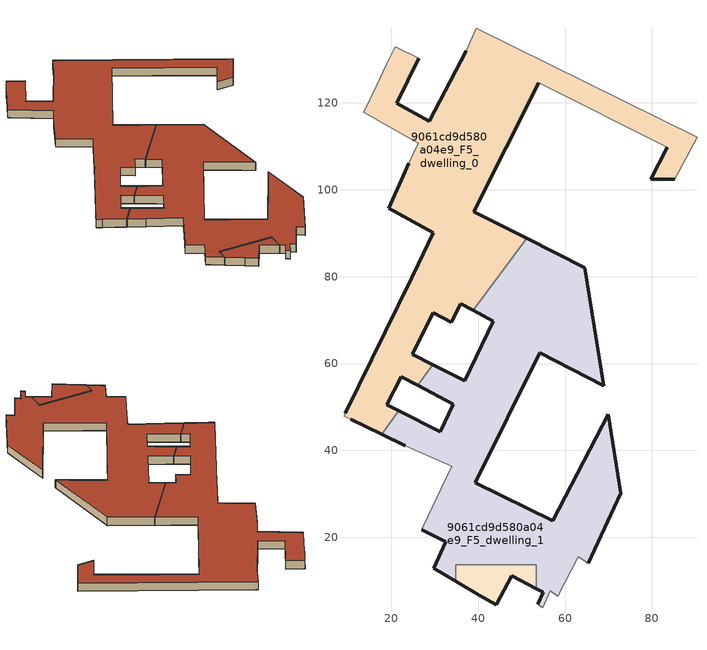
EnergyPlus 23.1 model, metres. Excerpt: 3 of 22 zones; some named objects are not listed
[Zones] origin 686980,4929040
9061cd9d580a04e9_F5_dwelling_0
 floor to 9061cd9d580a04e9_F4_dwelling_0 (EU_floor_Construction): 38.85,72.23 51.17,88.83 38.99,95.01 53.91,124.63 83.54,109.8 79.75,102.41 85.29,102.41 90.37,112.15 39.52,137.21 37.19,132 28.68,115.83 21.18,119.92 26.28,130.29 20.84,132.97 18.96,129 16.54,123.88 13.68,117.82 26.22,110.74 23.97,106.1 22.72,103.3 19.35,95.75 29.67,90.1 26.13,82.84 24.66,79.82 9.42,48.62 9.09,47.92 10.68,47.16 17.74,43.76 21.71,49.11 18.97,50.5 22.26,57.02 26.06,54.98 29.57,59.72 24.81,62.1 29.66,71.71 33.83,69.48 35.96,73.78 z15
 wall outside (EU_wall_Construction): 9.42,48.62 24.66,79.82 26.13,82.84 29.67,90.1 19.35,95.75 22.72,103.3 23.97,106.1 / 26.28,130.29 21.18,119.92 28.68,115.83 37.19,132 / 85.29,102.41 79.75,102.41 83.54,109.8 / 53.91,124.63 38.99,95.01 51.17,88.83 / 38.85,72.23 35.96,73.78 33.83,69.48 29.66,71.71 24.81,62.1 29.57,59.72 / 26.06,54.98 22.26,57.02 18.97,50.5 21.71,49.11 / 17.74,43.76 10.68,47.16 z15:18
 wall adiabatic (EU_wall_Construction): 23.97,106.1 26.22,110.74 13.68,117.82 16.54,123.88 18.96,129 20.84,132.97 26.28,130.29 / 37.19,132 39.52,137.21 90.37,112.15 85.29,102.41 / 83.54,109.8 53.91,124.63 / 10.68,47.16 9.09,47.92 9.42,48.62 z15:18
 wall to 9061cd9d580a04e9_F5_dwelling_1 (EU_wall_Construction): 51.17,88.83 38.85,72.23 / 29.57,59.72 26.06,54.98 / 21.71,49.11 17.74,43.76 z15:18
 roof outside (EU_roof_Construction): 90.37,112.15 85.29,102.41 79.75,102.41 83.54,109.8 53.91,124.63 38.99,95.01 51.17,88.83 38.85,72.23 35.96,73.78 33.83,69.48 29.66,71.71 24.81,62.1 29.57,59.72 26.06,54.98 22.26,57.02 18.97,50.5 21.71,49.11 17.74,43.76 10.68,47.16 9.09,47.92 9.42,48.62 24.66,79.82 26.13,82.84 29.67,90.1 19.35,95.75 22.72,103.3 23.97,106.1 26.22,110.74 13.68,117.82 16.54,123.88 18.96,129 20.84,132.97 26.28,130.29 21.18,119.92 28.68,115.83 37.19,132 39.52,137.21 z18
9061cd9d580a04e9_F5_dwelling_1
 floor to 9061cd9d580a04e9_F4_dwelling_1 (EU_floor_Construction): 65.29,14.05 72.87,30.1 69.94,48.32 57.21,23.82 39.27,32.55 54.18,62.49 68.88,54.91 64.5,82.07 51.17,88.83 38.85,72.23 43.46,69.77 36.88,56.07 29.57,59.72 26.06,54.98 34.25,50.6 31.22,44.31 21.71,49.11 17.74,43.76 23.23,41.13 33.87,36.35 31.48,31.26 27.32,22.52 26.97,21.77 32.49,18.93 29.76,12.91 34.81,9.92 34.81,13.72 53.4,13.72 53.4,8.18 54.99,7.37 53.7,4.58 54.9,3.78 56.63,7.66 58.27,6.47 62.97,15.54 z15
 wall outside (EU_wall_Construction): 34.81,9.92 29.76,12.91 32.49,18.93 26.97,21.77 / 23.23,41.13 17.74,43.76 / 21.71,49.11 31.22,44.31 34.25,50.6 26.06,54.98 / 29.57,59.72 36.88,56.07 43.46,69.77 38.85,72.23 / 51.17,88.83 64.5,82.07 68.88,54.91 54.18,62.49 39.27,32.55 57.21,23.82 69.94,48.32 72.87,30.1 65.29,14.05 / 53.7,4.58 54.99,7.37 53.41,8.18 z15:18
 wall adiabatic (EU_wall_Construction): 26.97,21.77 27.32,22.52 31.48,31.26 33.87,36.35 23.23,41.13 / 65.29,14.05 62.97,15.54 58.27,6.47 56.63,7.66 54.9,3.78 53.7,4.58 z15:18
 wall to 9061cd9d580a04e9_F5_circulation (EU_wall_Construction): 53.4,13.72 34.81,13.72 34.81,9.92 / 53.41,8.18 53.41,13.72 z15:18
 roof outside (EU_roof_Construction): 64.5,82.07 68.88,54.91 54.18,62.49 39.27,32.55 57.21,23.82 69.94,48.32 72.87,30.1 65.29,14.05 62.97,15.54 58.27,6.47 56.63,7.66 54.9,3.78 53.7,4.58 54.99,7.37 53.41,8.18 53.41,13.72 34.81,13.72 34.81,9.92 29.76,12.91 32.49,18.93 26.97,21.77 27.32,22.52 31.48,31.26 33.87,36.35 23.23,41.13 17.74,43.76 21.71,49.11 31.22,44.31 34.25,50.6 26.06,54.98 29.57,59.72 36.88,56.07 43.46,69.77 38.85,72.23 51.17,88.83 z18
9061cd9d580a04e9_F5_circulation
 floor to 9061cd9d580a04e9_F4_circulation (EU_floor_Construction): 53.4,8.18 53.4,13.72 34.81,13.72 34.81,9.92 40.28,6.7 44.11,4.43 47.7,11.12 z15
 wall outside (EU_wall_Construction): 53.41,8.18 47.7,11.12 44.11,4.43 40.28,6.7 34.81,9.92 z15:18
 roof outside (EU_roof_Construction): 53.41,13.72 53.41,8.18 47.7,11.12 44.11,4.43 40.28,6.7 34.81,9.92 34.81,13.72 z18
[Building]
EU S2 Campaign: North Axis=0; Terrain=City; Solar Distribution=FullExterior
[Site:Location]
Bologna: Latitude=44.5; Longitude=11.25; Time Zone=1; Elevation=37
[SizingPeriod:WeatherFileDays]
AnnualSizingPeriod: Begin Month=1; Begin Day of Month=1; End Month=12; End Day of Month=31; Day of Week for Start Day=Monday; Use Weather File Daylight Saving Period=No; Use Weather File Rain and Snow Indicators=No
[MATERIAL]
EU_InternalMass_Material: Roughness=MediumRough; Thickness=0.1; Conductivity=1; Density=1800; Specific Heat=900; Thermal Absorptance=0.9; Solar Absorptance=0.7; Visible Absorptance=0.7
[MATERIAL:NOMASS] Roughness=MediumRough; Thermal Absorptance=0.9; Solar Absorptance=0.7; Visible Absorptance=0.7
Name | Thermal Resistance
EU_wall_NoMass | 0.905828
EU_roof_NoMass | 0.37593
EU_floor_NoMass | 0.67114
[CONSTRUCTION]
EU_wall_Construction: EU_wall_NoMass
EU_roof_Construction: EU_roof_NoMass
EU_floor_Construction: EU_floor_NoMass
EU_InternalMass_Construction: EU_InternalMass_Material
[ZONE] Type=1; Multiplier=1; Ceiling Height=autocalculate; Floor Area=autocalculate; Part of Total Floor Area=Yes
Name | Volume
9061cd9d580a04e9_F5_dwelling_0 | 5652.69
9061cd9d580a04e9_F5_dwelling_1 | 5639.19
9061cd9d580a04e9_F5_circulation | 316.437
[INTERNALMASS] Construction=EU_InternalMass_Construction; Surface Area=2620.53
Name | Zone or ZoneList
9061cd9d580a04e9_F5_dwelling_0_EU_InternalMass | 9061cd9d580a04e9_F5_dwelling_0
9061cd9d580a04e9_F5_dwelling_1_EU_InternalMass | 9061cd9d580a04e9_F5_dwelling_1
[OTHEREQUIPMENT] Fuel Type=Electricity; Design Level Calculation Method=Watts/Area; Power per Zone Floor Area=1; Fraction Latent=0; Fraction Radiant=0; Fraction Lost=0; Carbon Dioxide Generation Rate=0; EndUse Subcategory=EU_Step8_InternalGains
Name | Zone or ZoneList or Space or SpaceList | Schedule
EU_Step8_InternalGain_9061cd9d580a04e9_F5_dwelling_0_f000 | 9061cd9d580a04e9_F5_dwelling_0 | EU_Step8_GainSchedule_9061cd9d580a04e9_F5_dwelling_0_f000
EU_Step8_InternalGain_9061cd9d580a04e9_F5_dwelling_1_f000 | 9061cd9d580a04e9_F5_dwelling_1 | EU_Step8_GainSchedule_9061cd9d580a04e9_F5_dwelling_1_f000
[ZONEINFILTRATION:DESIGNFLOWRATE]
EU_Circulation_Infiltration_9061cd9d580a04e9_F5_circulation: Zone or ZoneList or Space or SpaceList=9061cd9d580a04e9_F5_circulation; Schedule=EU_AlwaysOn; Design Flow Rate Calculation Method=Flow/Area; Flow Rate per Floor Area=0.0005; Constant Term Coefficient=1; Temperature Term Coefficient=0; Velocity Term Coefficient=0; Velocity Squared Term Coefficient=0
[ZONEVENTILATION:DESIGNFLOWRATE] Schedule=EU_AlwaysOn; Design Flow Rate Calculation Method=AirChanges/Hour; Air Changes per Hour=0.73129; Ventilation Type=Natural; Fan Pressure Rise=0; Fan Total Efficiency=1; Constant Term Coefficient=1; Temperature Term Coefficient=0; Velocity Term Coefficient=0; Velocity Squared Term Coefficient=0; Minimum Indoor Temperature=-100; Maximum Indoor Temperature=100; Delta Temperature=-100; Minimum Outdoor Temperature=-100; Maximum Outdoor Temperature=100; Maximum Wind Speed=40
Name | Zone or ZoneList or Space or SpaceList
EU_ConstantAir_9061cd9d580a04e9_F5_dwelling_0 | 9061cd9d580a04e9_F5_dwelling_0
EU_ConstantAir_9061cd9d580a04e9_F5_dwelling_1 | 9061cd9d580a04e9_F5_dwelling_1
[HVACTEMPLATE:ZONE:IDEALLOADSAIRSYSTEM] System Availability Schedule=EU_AlwaysOn; Maximum Heating Supply Air Temperature=50; Minimum Cooling Supply Air Temperature=13; Maximum Heating Supply Air Humidity Ratio=0.0156; Minimum Cooling Supply Air Humidity Ratio=0.0077; Heating Limit=NoLimit; Cooling Limit=NoLimit; Heating Availability Schedule=EU_AlwaysOn; Cooling Availability Schedule=EU_CoolingOff; Dehumidification Control Type=ConstantSensibleHeatRatio; Cooling Sensible Heat Ratio=0.7; Dehumidification Setpoint=60; Humidification Control Type=None; Humidification Setpoint=30; Outdoor Air Method=None; Outdoor Air Flow Rate per Person=0.00944; Outdoor Air Flow Rate per Zone Floor Area=0; Outdoor Air Flow Rate per Zone=0; Demand Controlled Ventilation Type=None; Outdoor Air Economizer Type=NoEconomizer; Heat Recovery Type=None; Sensible Heat Recovery Effectiveness=0.7; Latent Heat Recovery Effectiveness=0.65
Name | Template Thermostat
9061cd9d580a04e9_F5_dwelling_0 | EU_HeatOnly_9061cd9d580a04e9_F5_dwelling_0
9061cd9d580a04e9_F5_dwelling_1 | EU_HeatOnly_9061cd9d580a04e9_F5_dwelling_1
[SIZING:ZONE] Zone Cooling Design Supply Air Temperature Input Method=SupplyAirTemperature; Zone Cooling Design Supply Air Temperature=13; Zone Heating Design Supply Air Temperature Input Method=SupplyAirTemperature; Zone Heating Design Supply Air Temperature=50; Zone Cooling Design Supply Air Humidity Ratio=0.008; Zone Heating Design Supply Air Humidity Ratio=0.008; Cooling Design Air Flow Method=DesignDay; Cooling Design Air Flow Rate=0; Cooling Minimum Air Flow per Zone Floor Area=0.000762; Cooling Minimum Air Flow=0; Cooling Minimum Air Flow Fraction=0.2; Heating Design Air Flow Method=DesignDay; Heating Design Air Flow Rate=0; Heating Maximum Air Flow per Zone Floor Area=0.002032; Heating Maximum Air Flow=0.141576; Heating Maximum Air Flow Fraction=0.3; Account for Dedicated Outdoor Air System=No; Dedicated Outdoor Air System Control Strategy=NeutralSupplyAir; Dedicated Outdoor Air Low Setpoint Temperature for Design=autosize; Dedicated Outdoor Air High Setpoint Temperature for Design=autosize; Zone Load Sizing Method=Sensible Load Only No Latent Load; Zone Latent Cooling Design Supply Air Humidity Ratio Input Method=HumidityRatioDifference; Zone Cooling Design Supply Air Humidity Ratio Difference=0.005; Zone Latent Heating Design Supply Air Humidity Ratio Input Method=HumidityRatioDifference; Zone Humidification Design Supply Air Humidity Ratio Difference=0.005
9061cd9d580a04e9_F5_dwelling_0; 9061cd9d580a04e9_F5_dwelling_1
[SCHEDULE:CONSTANT]
Name | Hourly Value
EU_AlwaysOn | 1
EU_CoolingOff | 0
[SCHEDULE:FILE] Column Number=1; Rows to Skip at Top=0; Number of Hours of Data=8760; Column Separator=Comma; Interpolate to Timestep=No; Minutes per Item=60; Adjust Schedule for Daylight Savings=Yes
Name | File
EU_Step8_GainSchedule_9061cd9d580a04e9_F5_dwelling_0_f000 | ../../schedules/9061cd9d580a04e9/9061cd9d580a04e9_F5_dwelling_0_f000_gain.csv
EU_Step8_GainSchedule_9061cd9d580a04e9_F5_dwelling_1_f000 | ../../schedules/9061cd9d580a04e9/9061cd9d580a04e9_F5_dwelling_1_f000_gain.csv
